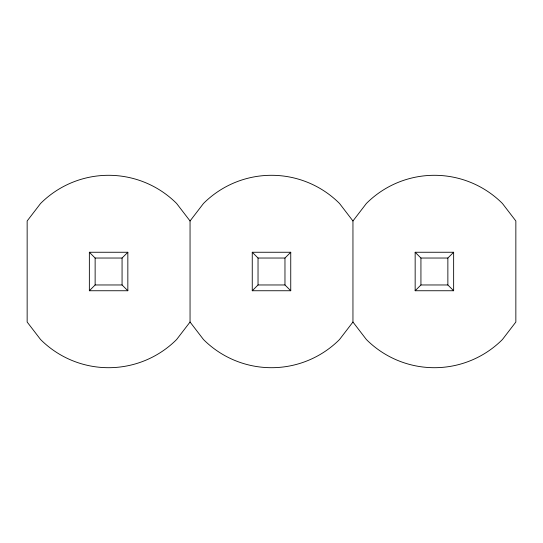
<?xml version="1.0" encoding="UTF-8"?>
<svg xmlns="http://www.w3.org/2000/svg" width="543" height="543" viewBox="0 0 543 543"><rect width="100%" height="100%" fill="white"/><g stroke="black" fill="none" stroke-linecap="round" stroke-linejoin="round"><path stroke-width="0.81" d="M352.95 322.026L339.524 339.524A96.199 96.199 0 0 1 203.476 339.524L190.05 322.026L190.05 220.974L203.476 203.476A96.199 96.199 0 0 1 339.524 203.476L352.95 220.974L352.95 322.026L366.376 339.524A96.199 96.199 0 0 0 502.424 339.524L515.85 322.026L515.85 220.974L502.424 203.476A96.199 96.199 0 0 0 366.376 203.476L352.95 220.974M190.05 322.026L176.624 339.524A96.199 96.199 0 0 1 40.576 339.524L27.15 322.026L27.15 220.974L40.576 203.476A96.199 96.199 0 0 1 176.624 203.476L190.05 220.974M89.357 290.743L95.134 284.966L122.066 284.966L127.843 290.743L89.357 290.743L89.357 252.257L127.843 252.257L127.843 290.743M89.357 252.257L95.134 258.034L122.066 258.034L127.843 252.257M252.257 290.743L258.034 284.966L258.034 258.034L252.257 252.257L290.743 252.257L290.743 290.743L252.257 290.743L252.257 252.257M258.034 258.034L284.966 258.034L290.743 252.257M415.157 290.743L420.934 284.966L420.934 258.034L415.157 252.257L415.157 290.743L453.643 290.743L453.643 252.257L415.157 252.257M453.643 290.743L447.866 284.966L447.866 258.034L453.643 252.257M420.934 258.034L447.866 258.034M258.034 284.966L284.966 284.966L290.743 290.743M420.934 284.966L447.866 284.966M284.966 258.034L284.966 284.966M122.066 258.034L122.066 284.966M95.134 258.034L95.134 284.966"/></g></svg>
